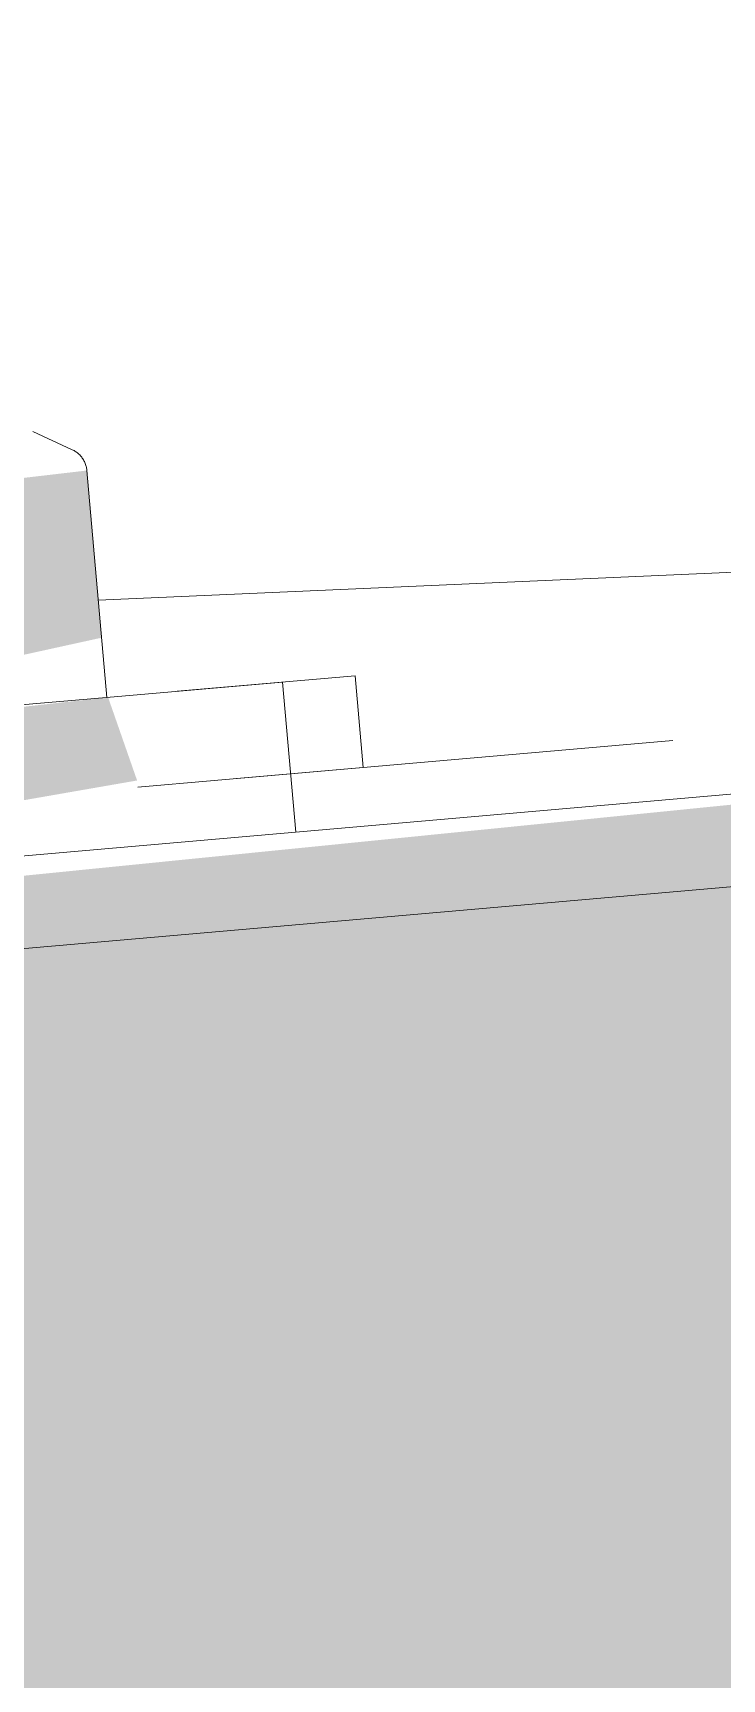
# Model space of a CAD drawing. Header units: millimetres. Extents: x -4612930 to -4329258, y -1064 to 30311.
# Drawn here: x -4567632 to -4567609.6, y 16921.3 to 16974.9 of the extents above; entities that cross this region are included whole.
import ezdxf

# ---------------------------------------------------------------- set-up
doc = ezdxf.new("R2010")
doc.units = ezdxf.units.MM
doc.layers.add('Q-SPCQ', color=91, linetype='Continuous', lineweight=5)

# ---------------------------------------------------------------- blocks, each defined once
blk = doc.blocks.new('Static Line_Sayfa_Metal Deck_Pan Mount - Up to 15 _ pitch - Max 2 Users-1845519-SOUTH WEST')
at = {"layer": 'Q-SPCQ'}
h = blk.add_hatch(color=256, dxfattribs=at)
h.paths.add_polyline_path([(-4567651.017, 16951.351), (-4567649.344, 16953.29), (-4567651.008, 16951.476)])
h.paths.add_polyline_path([(-4567644.61, 16951.912), (-4567629.78, 16955.168), (-4567630.256, 16960.614), (-4567645.219, 16958.866), (-4567644.664, 16952.525)])
h = blk.add_hatch(color=256, dxfattribs=at)
h.paths.add_polyline_path([(-4567737.857, 16908.308), (-4567733.807, 16908.663), (-4567725.941, 16938.02), (-4567740.346, 16936.76), (-4567739.23, 16923.999)])
h.paths.add_polyline_path([(-4567730.627, 16908.941), (-4567570.754, 16922.928), (-4567583.076, 16949.353), (-4567723.08, 16937.104), (-4567725.396, 16928.461)])
h.paths.add_polyline_path([(-4567567.573, 16923.206), (-4567538.618, 16925.739), (-4567541.107, 16954.191), (-4567579.766, 16949.353), (-4567570.024, 16928.461)])
for points in [[(-4567653.339, 16946.217), (-4567628.62, 16950.519), (-4567629.565, 16953.228), (-4567653.716, 16950.519), (-4567653.343, 16946.263)], [(-4567733.807, 16908.663), (-4567730.627, 16908.941), (-4567723.08, 16937.104), (-4567583.076, 16949.353), (-4567568.903, 16923.09), (-4567567.573, 16923.206), (-4567582.636, 16952.403), (-4567725.941, 16938.02), (-4567728.502, 16928.461)]]:
    blk.add_hatch(color=256, dxfattribs=at).paths.add_polyline_path(points)
for p, q in [((-4567630.731, 16961.292), (-4567632.011, 16961.888)), ((-4567630.731, 16961.292), (-4567632.011, 16961.888)), ((-4567630.731, 16961.292), (-4567632.011, 16961.888)), ((-4567630.731, 16961.292), (-4567632.011, 16961.888)), ((-4567630.731, 16961.292), (-4567632.011, 16961.888)), ((-4567630.731, 16961.292), (-4567632.011, 16961.888)), ((-4567630.731, 16961.292), (-4567632.011, 16961.888)), ((-4567630.731, 16961.292), (-4567632.011, 16961.888)), ((-4567630.731, 16961.292), (-4567632.011, 16961.888)), ((-4567630.731, 16961.292), (-4567632.011, 16961.888)), ((-4567630.731, 16961.292), (-4567632.011, 16961.888)), ((-4567630.731, 16961.292), (-4567632.011, 16961.888)), ((-4567630.731, 16961.292), (-4567632.011, 16961.888)), ((-4567630.731, 16961.292), (-4567632.011, 16961.888)), ((-4567630.731, 16961.292), (-4567632.011, 16961.888)), ((-4567630.731, 16961.292), (-4567632.011, 16961.888)), ((-4567630.731, 16961.292), (-4567632.011, 16961.888)), ((-4567629.61, 16953.224), (-4567630.256, 16960.614)), ((-4567627.315, 16953.425), (-4567621.516, 16953.932)), ((-4567627.315, 16953.425), (-4567621.516, 16953.932)), ((-4567627.315, 16953.425), (-4567621.516, 16953.932)), ((-4567627.315, 16953.425), (-4567621.516, 16953.932)), ((-4567627.315, 16953.425), (-4567621.516, 16953.932)), ((-4567627.315, 16953.425), (-4567621.516, 16953.932)), ((-4567627.315, 16953.425), (-4567621.516, 16953.932)), ((-4567627.315, 16953.425), (-4567621.516, 16953.932)), ((-4567627.315, 16953.425), (-4567621.516, 16953.932)), ((-4567627.315, 16953.425), (-4567621.516, 16953.932)), ((-4567627.315, 16953.425), (-4567621.516, 16953.932)), ((-4567627.315, 16953.425), (-4567621.516, 16953.932)), ((-4567627.315, 16953.425), (-4567621.516, 16953.932)), ((-4567627.315, 16953.425), (-4567621.516, 16953.932)), ((-4567627.315, 16953.425), (-4567621.516, 16953.932)), ((-4567627.315, 16953.425), (-4567621.516, 16953.932)), ((-4567627.315, 16953.425), (-4567621.516, 16953.932)), ((-4567627.315, 16953.425), (-4567621.516, 16953.932)), ((-4567627.315, 16953.425), (-4567621.516, 16953.932)), ((-4567627.315, 16953.425), (-4567621.516, 16953.932)), ((-4567627.315, 16953.425), (-4567621.516, 16953.932)), ((-4567627.315, 16953.425), (-4567621.516, 16953.932)), ((-4567627.315, 16953.425), (-4567621.516, 16953.932)), ((-4567627.315, 16953.425), (-4567621.516, 16953.932)), ((-4567627.315, 16953.425), (-4567621.516, 16953.932)), ((-4567627.315, 16953.425), (-4567621.516, 16953.932)), ((-4567627.315, 16953.425), (-4567621.516, 16953.932)), ((-4567627.315, 16953.425), (-4567621.516, 16953.932)), ((-4567627.315, 16953.425), (-4567621.516, 16953.932)), ((-4567627.315, 16953.425), (-4567621.516, 16953.932)), ((-4567627.315, 16953.425), (-4567621.516, 16953.932)), ((-4567627.315, 16953.425), (-4567621.516, 16953.932)), ((-4567627.315, 16953.425), (-4567621.516, 16953.932)), ((-4567627.315, 16953.425), (-4567621.516, 16953.932)), ((-4567621.254, 16950.944), (-4567621.516, 16953.932)), ((-4567621.254, 16950.944), (-4567621.516, 16953.932)), ((-4567621.254, 16950.944), (-4567621.516, 16953.932)), ((-4567621.254, 16950.944), (-4567621.516, 16953.932)), ((-4567621.254, 16950.944), (-4567621.516, 16953.932)), ((-4567621.254, 16950.944), (-4567621.516, 16953.932)), ((-4567621.254, 16950.944), (-4567621.516, 16953.932)), ((-4567621.254, 16950.944), (-4567621.516, 16953.932)), ((-4567621.254, 16950.944), (-4567621.516, 16953.932)), ((-4567621.254, 16950.944), (-4567621.516, 16953.932)), ((-4567621.254, 16950.944), (-4567621.516, 16953.932)), ((-4567621.254, 16950.944), (-4567621.516, 16953.932)), ((-4567621.254, 16950.944), (-4567621.516, 16953.932)), ((-4567621.254, 16950.944), (-4567621.516, 16953.932)), ((-4567621.254, 16950.944), (-4567621.516, 16953.932)), ((-4567621.254, 16950.944), (-4567621.516, 16953.932)), ((-4567621.254, 16950.944), (-4567621.516, 16953.932)), ((-4567623.882, 16953.725), (-4567628.863, 16953.29)), ((-4567623.882, 16953.725), (-4567628.863, 16953.29)), ((-4567623.882, 16953.725), (-4567628.863, 16953.29)), ((-4567623.882, 16953.725), (-4567628.863, 16953.29)), ((-4567623.454, 16948.832), (-4567623.882, 16953.725)), ((-4567623.454, 16948.832), (-4567623.882, 16953.725)), ((-4567653.768, 16951.111), (-4567628.863, 16953.29)), ((-4567581.245, 16952.525), (-4567725.434, 16939.91)), ((-4567611.168, 16951.826), (-4567626.111, 16950.519)), ((-4567611.168, 16951.826), (-4567626.111, 16950.519)), ((-4567611.168, 16951.826), (-4567626.111, 16950.519)), ((-4567611.168, 16951.826), (-4567626.111, 16950.519)), ((-4567611.168, 16951.826), (-4567626.111, 16950.519)), ((-4567611.168, 16951.826), (-4567626.111, 16950.519)), ((-4567611.168, 16951.826), (-4567626.111, 16950.519)), ((-4567611.168, 16951.826), (-4567626.111, 16950.519)), ((-4567611.168, 16951.826), (-4567626.111, 16950.519)), ((-4567611.168, 16951.826), (-4567626.111, 16950.519)), ((-4567611.168, 16951.826), (-4567626.111, 16950.519)), ((-4567611.168, 16951.826), (-4567626.111, 16950.519)), ((-4567611.168, 16951.826), (-4567626.111, 16950.519)), ((-4567611.168, 16951.826), (-4567626.111, 16950.519)), ((-4567611.168, 16951.826), (-4567626.111, 16950.519)), ((-4567611.168, 16951.826), (-4567626.111, 16950.519)), ((-4567611.168, 16951.826), (-4567626.111, 16950.519)), ((-4567611.168, 16951.826), (-4567626.111, 16950.519)), ((-4567611.168, 16951.826), (-4567626.111, 16950.519)), ((-4567611.168, 16951.826), (-4567626.111, 16950.519)), ((-4567611.168, 16951.826), (-4567626.111, 16950.519)), ((-4567611.168, 16951.826), (-4567626.111, 16950.519)), ((-4567611.168, 16951.826), (-4567626.111, 16950.519)), ((-4567611.168, 16951.826), (-4567626.111, 16950.519)), ((-4567611.168, 16951.826), (-4567626.111, 16950.519)), ((-4567611.168, 16951.826), (-4567626.111, 16950.519)), ((-4567611.168, 16951.826), (-4567626.111, 16950.519)), ((-4567611.168, 16951.826), (-4567626.111, 16950.519)), ((-4567611.168, 16951.826), (-4567626.111, 16950.519)), ((-4567611.168, 16951.826), (-4567626.111, 16950.519)), ((-4567611.168, 16951.826), (-4567626.111, 16950.519)), ((-4567611.168, 16951.826), (-4567626.111, 16950.519)), ((-4567611.168, 16951.826), (-4567626.111, 16950.519)), ((-4567611.168, 16951.826), (-4567626.111, 16950.519)), ((-4567621.254, 16950.944), (-4567625.385, 16950.582)), ((-4567621.254, 16950.944), (-4567625.385, 16950.582)), ((-4567621.254, 16950.944), (-4567625.385, 16950.582)), ((-4567621.254, 16950.944), (-4567625.385, 16950.582)), ((-4567621.254, 16950.944), (-4567625.385, 16950.582)), ((-4567621.254, 16950.944), (-4567625.385, 16950.582)), ((-4567621.254, 16950.944), (-4567625.385, 16950.582)), ((-4567621.254, 16950.944), (-4567625.385, 16950.582)), ((-4567621.254, 16950.944), (-4567625.385, 16950.582)), ((-4567621.254, 16950.944), (-4567625.385, 16950.582)), ((-4567621.254, 16950.944), (-4567625.385, 16950.582)), ((-4567621.254, 16950.944), (-4567625.385, 16950.582)), ((-4567621.254, 16950.944), (-4567625.385, 16950.582)), ((-4567621.254, 16950.944), (-4567625.385, 16950.582)), ((-4567621.254, 16950.944), (-4567625.385, 16950.582)), ((-4567621.254, 16950.944), (-4567625.385, 16950.582)), ((-4567621.254, 16950.944), (-4567625.385, 16950.582)), ((-4567621.254, 16950.944), (-4567625.385, 16950.582)), ((-4567621.254, 16950.944), (-4567625.385, 16950.582)), ((-4567621.254, 16950.944), (-4567625.385, 16950.582)), ((-4567621.254, 16950.944), (-4567625.385, 16950.582)), ((-4567621.254, 16950.944), (-4567625.385, 16950.582)), ((-4567621.254, 16950.944), (-4567625.385, 16950.582)), ((-4567621.254, 16950.944), (-4567625.385, 16950.582)), ((-4567621.254, 16950.944), (-4567625.385, 16950.582)), ((-4567621.254, 16950.944), (-4567625.385, 16950.582)), ((-4567621.254, 16950.944), (-4567625.385, 16950.582)), ((-4567621.254, 16950.944), (-4567625.385, 16950.582)), ((-4567621.254, 16950.944), (-4567625.385, 16950.582)), ((-4567621.254, 16950.944), (-4567625.385, 16950.582)), ((-4567621.254, 16950.944), (-4567625.385, 16950.582)), ((-4567621.254, 16950.944), (-4567625.385, 16950.582)), ((-4567621.254, 16950.944), (-4567625.385, 16950.582)), ((-4567621.254, 16950.944), (-4567625.385, 16950.582)), ((-4567626.111, 16950.519), (-4567628.601, 16950.301)), ((-4567723.08, 16937.104), (-4567583.076, 16949.353))]:
    blk.add_line(p, q, dxfattribs=at)
at = {"layer": 'Q-SPCQ', "flags": 128}
for points in [[(-4567630.731, 16961.292), (-4567630.701, 16961.277), (-4567630.672, 16961.261), (-4567630.644, 16961.244), (-4567630.616, 16961.226), (-4567630.589, 16961.207), (-4567630.563, 16961.187), (-4567630.537, 16961.166), (-4567630.513, 16961.144), (-4567630.489, 16961.12), (-4567630.466, 16961.096), (-4567630.445, 16961.071), (-4567630.424, 16961.045), (-4567630.405, 16961.019), (-4567630.386, 16960.991), (-4567630.369, 16960.963), (-4567630.352, 16960.934), (-4567630.337, 16960.905), (-4567630.323, 16960.875), (-4567630.311, 16960.844), (-4567630.299, 16960.813), (-4567630.289, 16960.782), (-4567630.28, 16960.75), (-4567630.272, 16960.718), (-4567630.266, 16960.685), (-4567630.261, 16960.653)], [(-4567630.731, 16961.292), (-4567630.701, 16961.277), (-4567630.672, 16961.261), (-4567630.644, 16961.244), (-4567630.616, 16961.226), (-4567630.589, 16961.207), (-4567630.563, 16961.187), (-4567630.537, 16961.166), (-4567630.513, 16961.144), (-4567630.489, 16961.12), (-4567630.466, 16961.096), (-4567630.445, 16961.071), (-4567630.424, 16961.045), (-4567630.405, 16961.019), (-4567630.386, 16960.991), (-4567630.369, 16960.963), (-4567630.352, 16960.934), (-4567630.337, 16960.905), (-4567630.323, 16960.875), (-4567630.311, 16960.844), (-4567630.299, 16960.813), (-4567630.289, 16960.782), (-4567630.28, 16960.75), (-4567630.272, 16960.718), (-4567630.266, 16960.685), (-4567630.261, 16960.653)], [(-4567630.731, 16961.292), (-4567630.701, 16961.277), (-4567630.672, 16961.261), (-4567630.644, 16961.244), (-4567630.616, 16961.226), (-4567630.589, 16961.207), (-4567630.563, 16961.187), (-4567630.537, 16961.166), (-4567630.513, 16961.144), (-4567630.489, 16961.12), (-4567630.466, 16961.096), (-4567630.445, 16961.071), (-4567630.424, 16961.045), (-4567630.405, 16961.019), (-4567630.386, 16960.991), (-4567630.369, 16960.963), (-4567630.352, 16960.934), (-4567630.337, 16960.905), (-4567630.323, 16960.875), (-4567630.311, 16960.844), (-4567630.299, 16960.813), (-4567630.289, 16960.782), (-4567630.28, 16960.75), (-4567630.272, 16960.718), (-4567630.266, 16960.685), (-4567630.261, 16960.653)], [(-4567630.731, 16961.292), (-4567630.701, 16961.277), (-4567630.672, 16961.261), (-4567630.644, 16961.244), (-4567630.616, 16961.226), (-4567630.589, 16961.207), (-4567630.563, 16961.187), (-4567630.537, 16961.166), (-4567630.513, 16961.144), (-4567630.489, 16961.12), (-4567630.466, 16961.096), (-4567630.445, 16961.071), (-4567630.424, 16961.045), (-4567630.405, 16961.019), (-4567630.386, 16960.991), (-4567630.369, 16960.963), (-4567630.352, 16960.934), (-4567630.337, 16960.905), (-4567630.323, 16960.875), (-4567630.311, 16960.844), (-4567630.299, 16960.813), (-4567630.289, 16960.782), (-4567630.28, 16960.75), (-4567630.272, 16960.718), (-4567630.266, 16960.685), (-4567630.261, 16960.653)], [(-4567630.731, 16961.292), (-4567630.701, 16961.277), (-4567630.672, 16961.261), (-4567630.644, 16961.244), (-4567630.616, 16961.226), (-4567630.589, 16961.207), (-4567630.563, 16961.187), (-4567630.537, 16961.166), (-4567630.513, 16961.144), (-4567630.489, 16961.12), (-4567630.466, 16961.096), (-4567630.445, 16961.071), (-4567630.424, 16961.045), (-4567630.405, 16961.019), (-4567630.386, 16960.991), (-4567630.369, 16960.963), (-4567630.352, 16960.934), (-4567630.337, 16960.905), (-4567630.323, 16960.875), (-4567630.311, 16960.844), (-4567630.299, 16960.813), (-4567630.289, 16960.782), (-4567630.28, 16960.75), (-4567630.272, 16960.718), (-4567630.266, 16960.685), (-4567630.261, 16960.653)], [(-4567630.731, 16961.292), (-4567630.701, 16961.277), (-4567630.672, 16961.261), (-4567630.644, 16961.244), (-4567630.616, 16961.226), (-4567630.589, 16961.207), (-4567630.563, 16961.187), (-4567630.537, 16961.166), (-4567630.513, 16961.144), (-4567630.489, 16961.12), (-4567630.466, 16961.096), (-4567630.445, 16961.071), (-4567630.424, 16961.045), (-4567630.405, 16961.019), (-4567630.386, 16960.991), (-4567630.369, 16960.963), (-4567630.352, 16960.934), (-4567630.337, 16960.905), (-4567630.323, 16960.875), (-4567630.311, 16960.844), (-4567630.299, 16960.813), (-4567630.289, 16960.782), (-4567630.28, 16960.75), (-4567630.272, 16960.718), (-4567630.266, 16960.685), (-4567630.261, 16960.653)], [(-4567630.731, 16961.292), (-4567630.701, 16961.277), (-4567630.672, 16961.261), (-4567630.644, 16961.244), (-4567630.616, 16961.226), (-4567630.589, 16961.207), (-4567630.563, 16961.187), (-4567630.537, 16961.166), (-4567630.513, 16961.144), (-4567630.489, 16961.12), (-4567630.466, 16961.096), (-4567630.445, 16961.071), (-4567630.424, 16961.045), (-4567630.405, 16961.019), (-4567630.386, 16960.991), (-4567630.369, 16960.963), (-4567630.352, 16960.934), (-4567630.337, 16960.905), (-4567630.323, 16960.875), (-4567630.311, 16960.844), (-4567630.299, 16960.813), (-4567630.289, 16960.782), (-4567630.28, 16960.75), (-4567630.272, 16960.718), (-4567630.266, 16960.685), (-4567630.261, 16960.653)], [(-4567630.731, 16961.292), (-4567630.701, 16961.277), (-4567630.672, 16961.261), (-4567630.644, 16961.244), (-4567630.616, 16961.226), (-4567630.589, 16961.207), (-4567630.563, 16961.187), (-4567630.537, 16961.166), (-4567630.513, 16961.144), (-4567630.489, 16961.12), (-4567630.466, 16961.096), (-4567630.445, 16961.071), (-4567630.424, 16961.045), (-4567630.405, 16961.019), (-4567630.386, 16960.991), (-4567630.369, 16960.963), (-4567630.352, 16960.934), (-4567630.337, 16960.905), (-4567630.323, 16960.875), (-4567630.311, 16960.844), (-4567630.299, 16960.813), (-4567630.289, 16960.782), (-4567630.28, 16960.75), (-4567630.272, 16960.718), (-4567630.266, 16960.685), (-4567630.261, 16960.653)], [(-4567630.731, 16961.292), (-4567630.701, 16961.277), (-4567630.672, 16961.261), (-4567630.644, 16961.244), (-4567630.616, 16961.226), (-4567630.589, 16961.207), (-4567630.563, 16961.187), (-4567630.537, 16961.166), (-4567630.513, 16961.144), (-4567630.489, 16961.12), (-4567630.466, 16961.096), (-4567630.445, 16961.071), (-4567630.424, 16961.045), (-4567630.405, 16961.019), (-4567630.386, 16960.991), (-4567630.369, 16960.963), (-4567630.352, 16960.934), (-4567630.337, 16960.905), (-4567630.323, 16960.875), (-4567630.311, 16960.844), (-4567630.299, 16960.813), (-4567630.289, 16960.782), (-4567630.28, 16960.75), (-4567630.272, 16960.718), (-4567630.266, 16960.685), (-4567630.261, 16960.653)], [(-4567630.731, 16961.292), (-4567630.701, 16961.277), (-4567630.672, 16961.261), (-4567630.644, 16961.244), (-4567630.616, 16961.226), (-4567630.589, 16961.207), (-4567630.563, 16961.187), (-4567630.537, 16961.166), (-4567630.513, 16961.144), (-4567630.489, 16961.12), (-4567630.466, 16961.096), (-4567630.445, 16961.071), (-4567630.424, 16961.045), (-4567630.405, 16961.019), (-4567630.386, 16960.991), (-4567630.369, 16960.963), (-4567630.352, 16960.934), (-4567630.337, 16960.905), (-4567630.323, 16960.875), (-4567630.311, 16960.844), (-4567630.299, 16960.813), (-4567630.289, 16960.782), (-4567630.28, 16960.75), (-4567630.272, 16960.718), (-4567630.266, 16960.685), (-4567630.261, 16960.653)], [(-4567630.731, 16961.292), (-4567630.701, 16961.277), (-4567630.672, 16961.261), (-4567630.644, 16961.244), (-4567630.616, 16961.226), (-4567630.589, 16961.207), (-4567630.563, 16961.187), (-4567630.537, 16961.166), (-4567630.513, 16961.144), (-4567630.489, 16961.12), (-4567630.466, 16961.096), (-4567630.445, 16961.071), (-4567630.424, 16961.045), (-4567630.405, 16961.019), (-4567630.386, 16960.991), (-4567630.369, 16960.963), (-4567630.352, 16960.934), (-4567630.337, 16960.905), (-4567630.323, 16960.875), (-4567630.311, 16960.844), (-4567630.299, 16960.813), (-4567630.289, 16960.782), (-4567630.28, 16960.75), (-4567630.272, 16960.718), (-4567630.266, 16960.685), (-4567630.261, 16960.653)], [(-4567630.731, 16961.292), (-4567630.701, 16961.277), (-4567630.672, 16961.261), (-4567630.644, 16961.244), (-4567630.616, 16961.226), (-4567630.589, 16961.207), (-4567630.563, 16961.187), (-4567630.537, 16961.166), (-4567630.513, 16961.144), (-4567630.489, 16961.12), (-4567630.466, 16961.096), (-4567630.445, 16961.071), (-4567630.424, 16961.045), (-4567630.405, 16961.019), (-4567630.386, 16960.991), (-4567630.369, 16960.963), (-4567630.352, 16960.934), (-4567630.337, 16960.905), (-4567630.323, 16960.875), (-4567630.311, 16960.844), (-4567630.299, 16960.813), (-4567630.289, 16960.782), (-4567630.28, 16960.75), (-4567630.272, 16960.718), (-4567630.266, 16960.685), (-4567630.261, 16960.653)], [(-4567630.731, 16961.292), (-4567630.701, 16961.277), (-4567630.672, 16961.261), (-4567630.644, 16961.244), (-4567630.616, 16961.226), (-4567630.589, 16961.207), (-4567630.563, 16961.187), (-4567630.537, 16961.166), (-4567630.513, 16961.144), (-4567630.489, 16961.12), (-4567630.466, 16961.096), (-4567630.445, 16961.071), (-4567630.424, 16961.045), (-4567630.405, 16961.019), (-4567630.386, 16960.991), (-4567630.369, 16960.963), (-4567630.352, 16960.934), (-4567630.337, 16960.905), (-4567630.323, 16960.875), (-4567630.311, 16960.844), (-4567630.299, 16960.813), (-4567630.289, 16960.782), (-4567630.28, 16960.75), (-4567630.272, 16960.718), (-4567630.266, 16960.685), (-4567630.261, 16960.653)], [(-4567630.731, 16961.292), (-4567630.701, 16961.277), (-4567630.672, 16961.261), (-4567630.644, 16961.244), (-4567630.616, 16961.226), (-4567630.589, 16961.207), (-4567630.563, 16961.187), (-4567630.537, 16961.166), (-4567630.513, 16961.144), (-4567630.489, 16961.12), (-4567630.466, 16961.096), (-4567630.445, 16961.071), (-4567630.424, 16961.045), (-4567630.405, 16961.019), (-4567630.386, 16960.991), (-4567630.369, 16960.963), (-4567630.352, 16960.934), (-4567630.337, 16960.905), (-4567630.323, 16960.875), (-4567630.311, 16960.844), (-4567630.299, 16960.813), (-4567630.289, 16960.782), (-4567630.28, 16960.75), (-4567630.272, 16960.718), (-4567630.266, 16960.685), (-4567630.261, 16960.653)], [(-4567630.731, 16961.292), (-4567630.701, 16961.277), (-4567630.672, 16961.261), (-4567630.644, 16961.244), (-4567630.616, 16961.226), (-4567630.589, 16961.207), (-4567630.563, 16961.187), (-4567630.537, 16961.166), (-4567630.513, 16961.144), (-4567630.489, 16961.12), (-4567630.466, 16961.096), (-4567630.445, 16961.071), (-4567630.424, 16961.045), (-4567630.405, 16961.019), (-4567630.386, 16960.991), (-4567630.369, 16960.963), (-4567630.352, 16960.934), (-4567630.337, 16960.905), (-4567630.323, 16960.875), (-4567630.311, 16960.844), (-4567630.299, 16960.813), (-4567630.289, 16960.782), (-4567630.28, 16960.75), (-4567630.272, 16960.718), (-4567630.266, 16960.685), (-4567630.261, 16960.653)], [(-4567630.731, 16961.292), (-4567630.701, 16961.277), (-4567630.672, 16961.261), (-4567630.644, 16961.244), (-4567630.616, 16961.226), (-4567630.589, 16961.207), (-4567630.563, 16961.187), (-4567630.537, 16961.166), (-4567630.513, 16961.144), (-4567630.489, 16961.12), (-4567630.466, 16961.096), (-4567630.445, 16961.071), (-4567630.424, 16961.045), (-4567630.405, 16961.019), (-4567630.386, 16960.991), (-4567630.369, 16960.963), (-4567630.352, 16960.934), (-4567630.337, 16960.905), (-4567630.323, 16960.875), (-4567630.311, 16960.844), (-4567630.299, 16960.813), (-4567630.289, 16960.782), (-4567630.28, 16960.75), (-4567630.272, 16960.718), (-4567630.266, 16960.685), (-4567630.261, 16960.653)], [(-4567630.731, 16961.292), (-4567630.701, 16961.277), (-4567630.672, 16961.261), (-4567630.644, 16961.244), (-4567630.616, 16961.226), (-4567630.589, 16961.207), (-4567630.563, 16961.187), (-4567630.537, 16961.166), (-4567630.513, 16961.144), (-4567630.489, 16961.12), (-4567630.466, 16961.096), (-4567630.445, 16961.071), (-4567630.424, 16961.045), (-4567630.405, 16961.019), (-4567630.386, 16960.991), (-4567630.369, 16960.963), (-4567630.352, 16960.934), (-4567630.337, 16960.905), (-4567630.323, 16960.875), (-4567630.311, 16960.844), (-4567630.299, 16960.813), (-4567630.289, 16960.782), (-4567630.28, 16960.75), (-4567630.272, 16960.718), (-4567630.266, 16960.685), (-4567630.261, 16960.653), (-4567630.257, 16960.62)]]:
    blk.add_lwpolyline(points, dxfattribs=at)
blk = doc.blocks.new('Static Line_Sayfa_Metal Deck_Pan Mount - Up to 15 _ pitch - Max 2 Users-1846359-SOUTH WEST')
at = {"layer": 'Q-SPCQ'}
blk.add_line((-4567210.065, 16974.865), (-4567629.887, 16956.389), dxfattribs=at)

msp = doc.modelspace()

# ---------------------------------------------------------------- block references
at = {"layer": 'Q-SPCQ'}
for name in ['Static Line_Sayfa_Metal Deck_Pan Mount - Up to 15 _ pitch - Max 2 Users-1845519-SOUTH WEST', 'Static Line_Sayfa_Metal Deck_Pan Mount - Up to 15 _ pitch - Max 2 Users-1846359-SOUTH WEST']:
    msp.add_blockref(name, (0, 0), dxfattribs=at)

doc.saveas('drawing.dxf')
